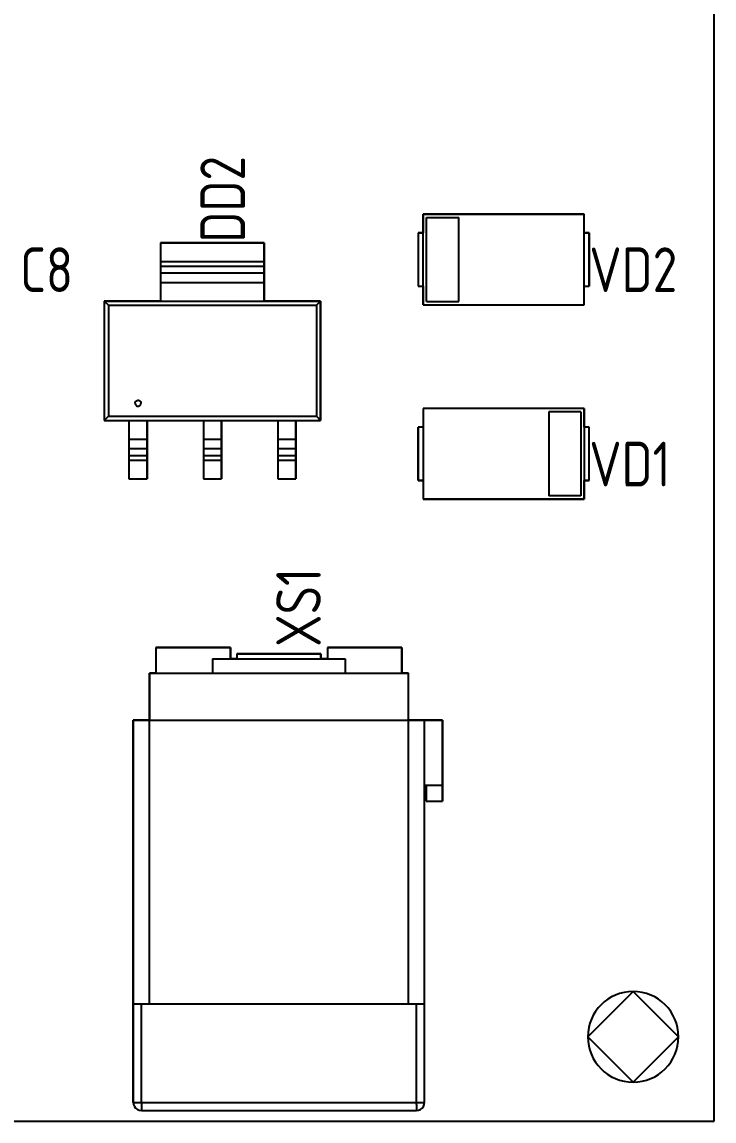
# Model space of a CAD drawing. Header units: inches. Extents: x 0 to 841, y -594 to 0.
# Drawn here: x 372.36 to 393.75, y -241.35 to -207.42 of the extents above; entities that cross this region are included whole.
import ezdxf

# ---------------------------------------------------------------- set-up
doc = ezdxf.new("R2010")
doc.units = ezdxf.units.IN
doc.header["$MEASUREMENT"] = 0
doc.styles.add('GOST type A0', font='gost.TTF', dxfattribs={"height": 2.116667})

msp = doc.modelspace()

# ---------------------------------------------------------------- linework, layer by layer
at = {"color": 7}
for p, q in [((393.746, -241.354), (393.746, -60.754)), ((389.729, -213.357), (384.763, -213.357)), ((384.763, -213.357), (384.763, -213.928)), ((384.763, -216.151), (384.763, -213.357)), ((384.763, -213.357), (389.729, -213.357)), ((389.729, -213.357), (384.763, -213.357)), ((384.763, -213.357), (384.763, -213.928)), ((384.763, -216.151), (384.763, -213.357)), ((384.763, -213.357), (389.729, -213.357)), ((389.729, -213.928), (389.729, -213.357)), ((389.729, -216.151), (389.729, -213.357)), ((389.729, -213.928), (389.729, -213.357)), ((389.729, -216.151), (389.729, -213.357)), ((384.862, -216.052), (384.862, -213.456)), ((384.862, -213.456), (385.856, -213.456)), ((384.862, -216.052), (384.862, -213.456)), ((384.862, -213.456), (385.856, -213.456)), ((385.856, -216.052), (385.856, -213.456)), ((385.856, -216.052), (385.856, -213.456)), ((384.763, -213.928), (384.604, -213.928)), ((384.604, -213.928), (384.604, -215.58)), ((384.604, -213.928), (384.604, -215.58)), ((384.604, -213.928), (384.763, -213.928)), ((384.763, -213.928), (384.604, -213.928)), ((384.604, -213.928), (384.604, -215.58)), ((384.604, -213.928), (384.604, -215.58)), ((384.604, -213.928), (384.763, -213.928)), ((389.888, -213.928), (389.729, -213.928)), ((389.729, -213.928), (389.888, -213.928)), ((389.888, -213.928), (389.729, -213.928)), ((389.729, -213.928), (389.888, -213.928)), ((389.888, -215.58), (389.888, -213.928)), ((389.888, -213.928), (389.888, -215.58)), ((389.888, -215.58), (389.888, -213.928)), ((389.888, -213.928), (389.888, -215.58)), ((379.846, -214.236), (376.646, -214.236)), ((376.646, -214.236), (376.646, -216.039)), ((376.646, -214.236), (376.646, -214.813)), ((376.646, -214.236), (379.846, -214.236)), ((379.846, -214.236), (376.646, -214.236)), ((376.646, -214.236), (376.646, -216.039)), ((376.646, -214.236), (376.646, -214.813)), ((376.646, -214.236), (379.846, -214.236)), ((379.846, -216.039), (379.846, -214.236)), ((379.846, -214.236), (379.846, -214.813)), ((379.846, -216.039), (379.846, -214.236)), ((379.846, -214.236), (379.846, -214.813)), ((376.646, -214.813), (376.646, -214.852)), ((376.646, -214.813), (379.846, -214.813)), ((376.646, -214.813), (376.646, -214.852)), ((376.646, -214.813), (379.846, -214.813)), ((376.646, -214.852), (376.646, -214.889)), ((376.646, -214.852), (376.646, -214.889)), ((376.646, -214.889), (376.646, -214.92)), ((376.646, -214.889), (376.646, -214.92)), ((376.646, -214.92), (376.646, -214.945)), ((376.646, -214.92), (376.646, -214.945)), ((376.646, -214.945), (376.646, -214.96)), ((376.646, -214.945), (376.646, -214.96)), ((376.646, -214.96), (376.646, -215.169)), ((376.646, -214.96), (379.846, -214.96)), ((376.646, -214.96), (376.646, -215.169)), ((376.646, -214.96), (379.846, -214.96)), ((379.846, -214.813), (379.846, -214.852)), ((379.846, -214.813), (379.846, -214.852)), ((379.846, -214.852), (379.846, -214.889)), ((379.846, -214.852), (379.846, -214.889)), ((379.846, -214.889), (379.846, -214.92)), ((379.846, -214.889), (379.846, -214.92)), ((379.846, -214.92), (379.846, -214.945)), ((379.846, -214.92), (379.846, -214.945)), ((379.846, -214.945), (379.846, -214.96)), ((379.846, -214.945), (379.846, -214.96)), ((379.846, -214.96), (379.846, -215.169)), ((379.846, -214.96), (379.846, -215.169)), ((376.646, -215.169), (376.646, -215.199)), ((376.646, -215.169), (379.846, -215.169)), ((376.646, -215.169), (376.646, -215.199)), ((376.646, -215.169), (379.846, -215.169)), ((376.646, -215.199), (376.646, -215.247)), ((376.646, -215.199), (376.646, -215.247)), ((376.646, -215.247), (376.646, -215.311)), ((376.646, -215.247), (376.646, -215.311)), ((376.646, -215.311), (376.646, -215.384)), ((376.646, -215.311), (376.646, -215.384)), ((376.646, -215.384), (376.646, -215.463)), ((376.646, -215.384), (376.646, -215.463)), ((376.646, -215.463), (376.646, -216.039)), ((376.646, -215.463), (379.846, -215.463)), ((376.646, -215.463), (376.646, -216.039)), ((376.646, -215.463), (379.846, -215.463)), ((379.846, -215.169), (379.846, -215.199)), ((379.846, -215.169), (379.846, -215.199)), ((379.846, -215.199), (379.846, -215.247)), ((379.846, -215.199), (379.846, -215.247)), ((379.846, -215.247), (379.846, -215.311)), ((379.846, -215.247), (379.846, -215.311)), ((379.846, -215.311), (379.846, -215.384)), ((379.846, -215.311), (379.846, -215.384)), ((379.846, -215.384), (379.846, -215.463)), ((379.846, -215.384), (379.846, -215.463)), ((379.846, -215.463), (379.846, -216.039)), ((379.846, -215.463), (379.846, -216.039)), ((384.604, -215.58), (384.763, -215.58)), ((384.604, -215.58), (384.763, -215.58)), ((384.604, -215.58), (384.763, -215.58)), ((384.604, -215.58), (384.763, -215.58)), ((384.763, -215.58), (384.763, -216.151)), ((384.763, -215.58), (384.763, -216.151)), ((389.729, -215.58), (389.888, -215.58)), ((389.729, -216.151), (389.729, -215.58)), ((389.729, -215.58), (389.888, -215.58)), ((389.729, -215.58), (389.888, -215.58)), ((389.729, -216.151), (389.729, -215.58)), ((389.729, -215.58), (389.888, -215.58)), ((376.646, -216.039), (374.906, -216.039)), ((374.906, -216.039), (374.906, -219.723)), ((374.906, -216.039), (374.906, -219.723)), ((374.906, -216.039), (375.033, -216.167)), ((374.906, -216.039), (381.586, -216.039)), ((376.646, -216.039), (374.906, -216.039)), ((374.906, -216.039), (374.906, -219.723)), ((374.906, -216.039), (374.906, -219.723)), ((374.906, -216.039), (375.033, -216.167)), ((374.906, -216.039), (381.586, -216.039)), ((381.586, -216.039), (379.846, -216.039)), ((381.586, -216.039), (379.846, -216.039)), ((381.459, -216.167), (381.586, -216.039)), ((381.459, -216.167), (381.586, -216.039)), ((381.586, -219.723), (381.586, -216.039)), ((381.586, -216.039), (381.586, -219.723)), ((381.586, -219.723), (381.586, -216.039)), ((381.586, -216.039), (381.586, -219.723)), ((384.862, -216.052), (385.856, -216.052)), ((384.862, -216.052), (385.856, -216.052)), ((375.033, -216.167), (375.033, -219.595)), ((375.033, -216.167), (381.459, -216.167)), ((375.033, -216.167), (375.033, -219.595)), ((375.033, -216.167), (381.459, -216.167)), ((381.459, -216.167), (381.459, -219.595)), ((381.459, -216.167), (381.459, -219.595)), ((384.763, -216.151), (389.729, -216.151)), ((384.763, -216.151), (389.729, -216.151)), ((384.763, -216.151), (389.729, -216.151)), ((384.763, -216.151), (389.729, -216.151)), ((375.855, -219.193), (375.858, -219.17)), ((375.855, -219.193), (375.858, -219.17)), ((375.855, -219.193), (375.858, -219.216)), ((375.855, -219.193), (375.858, -219.216)), ((375.858, -219.17), (375.866, -219.149)), ((375.858, -219.17), (375.866, -219.149)), ((375.866, -219.149), (375.88, -219.13)), ((375.866, -219.149), (375.88, -219.13)), ((375.88, -219.13), (375.898, -219.115)), ((375.88, -219.13), (375.898, -219.115)), ((375.898, -219.115), (375.919, -219.105)), ((375.898, -219.115), (375.919, -219.105)), ((375.919, -219.105), (375.941, -219.101)), ((375.919, -219.105), (375.941, -219.101)), ((375.941, -219.101), (375.964, -219.102)), ((375.941, -219.101), (375.964, -219.102)), ((375.964, -219.102), (375.986, -219.11)), ((375.964, -219.102), (375.986, -219.11)), ((375.986, -219.11), (376.006, -219.122)), ((375.986, -219.11), (376.006, -219.122)), ((376.006, -219.122), (376.022, -219.139)), ((376.006, -219.122), (376.022, -219.139)), ((376.022, -219.139), (376.033, -219.159)), ((376.022, -219.139), (376.033, -219.159)), ((376.033, -219.159), (376.038, -219.181)), ((376.033, -219.159), (376.038, -219.181)), ((376.038, -219.181), (376.038, -219.204)), ((376.038, -219.181), (376.038, -219.204)), ((375.858, -219.216), (375.866, -219.237)), ((375.858, -219.216), (375.866, -219.237)), ((375.866, -219.237), (375.88, -219.256)), ((375.866, -219.237), (375.88, -219.256)), ((375.88, -219.256), (375.898, -219.271)), ((375.88, -219.256), (375.898, -219.271)), ((375.898, -219.271), (375.919, -219.28)), ((375.898, -219.271), (375.919, -219.28)), ((375.919, -219.28), (375.941, -219.285)), ((375.919, -219.28), (375.941, -219.285)), ((375.941, -219.285), (375.964, -219.283)), ((375.941, -219.285), (375.964, -219.283)), ((375.964, -219.283), (375.986, -219.276)), ((375.964, -219.283), (375.986, -219.276)), ((375.986, -219.276), (376.006, -219.264)), ((375.986, -219.276), (376.006, -219.264)), ((376.006, -219.264), (376.022, -219.247)), ((376.006, -219.264), (376.022, -219.247)), ((376.022, -219.247), (376.033, -219.227)), ((376.022, -219.247), (376.033, -219.227)), ((376.033, -219.227), (376.038, -219.204)), ((376.033, -219.227), (376.038, -219.204)), ((389.729, -219.357), (384.763, -219.357)), ((384.763, -219.357), (384.763, -219.928)), ((384.763, -219.357), (384.763, -222.151)), ((389.729, -219.357), (384.763, -219.357)), ((389.729, -219.357), (384.763, -219.357)), ((384.763, -219.357), (384.763, -219.928)), ((384.763, -219.357), (384.763, -222.151)), ((389.729, -219.357), (384.763, -219.357)), ((388.636, -219.456), (388.636, -222.052)), ((389.63, -219.456), (388.636, -219.456)), ((388.636, -219.456), (388.636, -222.052)), ((389.63, -219.456), (388.636, -219.456)), ((389.63, -219.456), (389.63, -222.052)), ((389.63, -219.456), (389.63, -222.052)), ((389.729, -219.928), (389.729, -219.357)), ((389.729, -219.357), (389.729, -222.151)), ((389.729, -219.928), (389.729, -219.357)), ((389.729, -219.357), (389.729, -222.151)), ((374.906, -219.723), (375.033, -219.595)), ((374.906, -219.723), (375.033, -219.595)), ((374.906, -219.723), (375.668, -219.723)), ((374.906, -219.723), (381.586, -219.723)), ((374.906, -219.723), (375.668, -219.723)), ((374.906, -219.723), (381.586, -219.723)), ((375.033, -219.595), (381.459, -219.595)), ((375.033, -219.595), (381.459, -219.595)), ((375.668, -219.723), (375.668, -221.526)), ((375.668, -219.723), (375.668, -220.299)), ((375.668, -219.723), (375.668, -221.526)), ((375.668, -219.723), (375.668, -220.299)), ((376.227, -219.723), (377.967, -219.723)), ((376.227, -221.526), (376.227, -219.723)), ((376.227, -219.723), (376.227, -220.299)), ((376.227, -219.723), (377.967, -219.723)), ((376.227, -221.526), (376.227, -219.723)), ((376.227, -219.723), (376.227, -220.299)), ((377.967, -219.723), (377.967, -221.526)), ((377.967, -219.723), (377.967, -220.299)), ((377.967, -219.723), (377.967, -221.526)), ((377.967, -219.723), (377.967, -220.299)), ((378.525, -221.526), (378.525, -219.723)), ((378.525, -219.723), (380.265, -219.723)), ((378.525, -219.723), (378.525, -220.299)), ((378.525, -221.526), (378.525, -219.723)), ((378.525, -219.723), (380.265, -219.723)), ((378.525, -219.723), (378.525, -220.299)), ((380.265, -219.723), (380.265, -221.526)), ((380.265, -219.723), (380.265, -220.299)), ((380.265, -219.723), (380.265, -221.526)), ((380.265, -219.723), (380.265, -220.299)), ((380.824, -221.526), (380.824, -219.723)), ((380.824, -219.723), (381.586, -219.723)), ((380.824, -219.723), (380.824, -220.299)), ((380.824, -221.526), (380.824, -219.723)), ((380.824, -219.723), (381.586, -219.723)), ((380.824, -219.723), (380.824, -220.299)), ((381.459, -219.595), (381.586, -219.723)), ((381.459, -219.595), (381.586, -219.723)), ((384.763, -219.928), (384.604, -219.928)), ((384.604, -219.928), (384.604, -221.58)), ((384.604, -221.58), (384.604, -219.928)), ((384.763, -219.928), (384.604, -219.928)), ((384.763, -219.928), (384.604, -219.928)), ((384.604, -219.928), (384.604, -221.58)), ((384.604, -221.58), (384.604, -219.928)), ((384.763, -219.928), (384.604, -219.928)), ((389.888, -219.928), (389.729, -219.928)), ((389.888, -219.928), (389.729, -219.928)), ((389.888, -219.928), (389.729, -219.928)), ((389.888, -219.928), (389.729, -219.928)), ((389.888, -221.58), (389.888, -219.928)), ((389.888, -221.58), (389.888, -219.928)), ((389.888, -221.58), (389.888, -219.928)), ((389.888, -221.58), (389.888, -219.928)), ((375.668, -220.299), (375.668, -220.378)), ((375.668, -220.299), (376.227, -220.299)), ((375.668, -220.299), (375.668, -220.378)), ((375.668, -220.299), (376.227, -220.299)), ((375.668, -220.378), (375.668, -220.451)), ((375.668, -220.378), (375.668, -220.451)), ((375.668, -220.451), (375.668, -220.514)), ((375.668, -220.451), (375.668, -220.514)), ((375.668, -220.514), (375.668, -220.563)), ((375.668, -220.514), (375.668, -220.563)), ((376.227, -220.299), (376.227, -220.378)), ((376.227, -220.299), (376.227, -220.378)), ((376.227, -220.378), (376.227, -220.451)), ((376.227, -220.378), (376.227, -220.451)), ((376.227, -220.451), (376.227, -220.514)), ((376.227, -220.451), (376.227, -220.514)), ((376.227, -220.514), (376.227, -220.563)), ((376.227, -220.514), (376.227, -220.563)), ((377.967, -220.299), (377.967, -220.378)), ((377.967, -220.299), (378.525, -220.299)), ((377.967, -220.299), (377.967, -220.378)), ((377.967, -220.299), (378.525, -220.299)), ((377.967, -220.378), (377.967, -220.451)), ((377.967, -220.378), (377.967, -220.451)), ((377.967, -220.451), (377.967, -220.514)), ((377.967, -220.451), (377.967, -220.514)), ((377.967, -220.514), (377.967, -220.563)), ((377.967, -220.514), (377.967, -220.563)), ((378.525, -220.299), (378.525, -220.378)), ((378.525, -220.299), (378.525, -220.378)), ((378.525, -220.378), (378.525, -220.451)), ((378.525, -220.378), (378.525, -220.451)), ((378.525, -220.451), (378.525, -220.514)), ((378.525, -220.451), (378.525, -220.514)), ((378.525, -220.514), (378.525, -220.563)), ((378.525, -220.514), (378.525, -220.563)), ((380.265, -220.299), (380.265, -220.378)), ((380.265, -220.299), (380.824, -220.299)), ((380.265, -220.299), (380.265, -220.378)), ((380.265, -220.299), (380.824, -220.299)), ((380.265, -220.378), (380.265, -220.451)), ((380.265, -220.378), (380.265, -220.451)), ((380.265, -220.451), (380.265, -220.514)), ((380.265, -220.451), (380.265, -220.514)), ((380.265, -220.514), (380.265, -220.563)), ((380.265, -220.514), (380.265, -220.563)), ((380.824, -220.299), (380.824, -220.378)), ((380.824, -220.299), (380.824, -220.378)), ((380.824, -220.378), (380.824, -220.451)), ((380.824, -220.378), (380.824, -220.451)), ((380.824, -220.451), (380.824, -220.514)), ((380.824, -220.451), (380.824, -220.514)), ((380.824, -220.514), (380.824, -220.563)), ((380.824, -220.514), (380.824, -220.563)), ((375.668, -220.563), (375.668, -220.593)), ((375.668, -220.563), (375.668, -220.593)), ((375.668, -220.593), (375.668, -220.802)), ((375.668, -220.593), (376.227, -220.593)), ((375.668, -220.593), (375.668, -220.802)), ((375.668, -220.593), (376.227, -220.593)), ((375.668, -220.802), (375.668, -220.817)), ((375.668, -220.802), (376.227, -220.802)), ((375.668, -220.802), (375.668, -220.817)), ((375.668, -220.802), (376.227, -220.802)), ((375.668, -220.817), (375.668, -220.841)), ((375.668, -220.817), (375.668, -220.841)), ((375.668, -220.841), (375.668, -220.873)), ((375.668, -220.841), (375.668, -220.873)), ((375.668, -220.873), (375.668, -220.91)), ((375.668, -220.873), (375.668, -220.91)), ((376.227, -220.563), (376.227, -220.593)), ((376.227, -220.563), (376.227, -220.593)), ((376.227, -220.593), (376.227, -220.802)), ((376.227, -220.593), (376.227, -220.802)), ((376.227, -220.802), (376.227, -220.817)), ((376.227, -220.802), (376.227, -220.817)), ((376.227, -220.817), (376.227, -220.841)), ((376.227, -220.817), (376.227, -220.841)), ((376.227, -220.841), (376.227, -220.873)), ((376.227, -220.841), (376.227, -220.873)), ((376.227, -220.873), (376.227, -220.91)), ((376.227, -220.873), (376.227, -220.91)), ((377.967, -220.563), (377.967, -220.593)), ((377.967, -220.563), (377.967, -220.593)), ((377.967, -220.593), (377.967, -220.802)), ((377.967, -220.593), (378.525, -220.593)), ((377.967, -220.593), (377.967, -220.802)), ((377.967, -220.593), (378.525, -220.593)), ((377.967, -220.802), (377.967, -220.817)), ((377.967, -220.802), (378.525, -220.802)), ((377.967, -220.802), (377.967, -220.817)), ((377.967, -220.802), (378.525, -220.802)), ((377.967, -220.817), (377.967, -220.841)), ((377.967, -220.817), (377.967, -220.841)), ((377.967, -220.841), (377.967, -220.873)), ((377.967, -220.841), (377.967, -220.873)), ((377.967, -220.873), (377.967, -220.91)), ((377.967, -220.873), (377.967, -220.91)), ((378.525, -220.563), (378.525, -220.593)), ((378.525, -220.563), (378.525, -220.593)), ((378.525, -220.593), (378.525, -220.802)), ((378.525, -220.593), (378.525, -220.802)), ((378.525, -220.802), (378.525, -220.817)), ((378.525, -220.802), (378.525, -220.817)), ((378.525, -220.817), (378.525, -220.841)), ((378.525, -220.817), (378.525, -220.841)), ((378.525, -220.841), (378.525, -220.873)), ((378.525, -220.841), (378.525, -220.873)), ((378.525, -220.873), (378.525, -220.91)), ((378.525, -220.873), (378.525, -220.91)), ((380.265, -220.563), (380.265, -220.593)), ((380.265, -220.563), (380.265, -220.593)), ((380.265, -220.593), (380.265, -220.802)), ((380.265, -220.593), (380.824, -220.593)), ((380.265, -220.593), (380.265, -220.802)), ((380.265, -220.593), (380.824, -220.593)), ((380.265, -220.802), (380.265, -220.817)), ((380.265, -220.802), (380.824, -220.802)), ((380.265, -220.802), (380.265, -220.817)), ((380.265, -220.802), (380.824, -220.802)), ((380.265, -220.817), (380.265, -220.841)), ((380.265, -220.817), (380.265, -220.841)), ((380.265, -220.841), (380.265, -220.873)), ((380.265, -220.841), (380.265, -220.873)), ((380.265, -220.873), (380.265, -220.91)), ((380.265, -220.873), (380.265, -220.91)), ((380.824, -220.563), (380.824, -220.593)), ((380.824, -220.563), (380.824, -220.593)), ((380.824, -220.593), (380.824, -220.802)), ((380.824, -220.593), (380.824, -220.802)), ((380.824, -220.802), (380.824, -220.817)), ((380.824, -220.802), (380.824, -220.817)), ((380.824, -220.817), (380.824, -220.841)), ((380.824, -220.817), (380.824, -220.841)), ((380.824, -220.841), (380.824, -220.873)), ((380.824, -220.841), (380.824, -220.873)), ((380.824, -220.873), (380.824, -220.91)), ((380.824, -220.873), (380.824, -220.91)), ((375.668, -220.91), (375.668, -220.949)), ((375.668, -220.91), (375.668, -220.949)), ((375.668, -220.949), (375.668, -221.526)), ((375.668, -220.949), (376.227, -220.949)), ((375.668, -220.949), (375.668, -221.526)), ((375.668, -220.949), (376.227, -220.949)), ((376.227, -220.91), (376.227, -220.949)), ((376.227, -220.91), (376.227, -220.949)), ((376.227, -220.949), (376.227, -221.526)), ((376.227, -220.949), (376.227, -221.526)), ((377.967, -220.91), (377.967, -220.949)), ((377.967, -220.91), (377.967, -220.949)), ((377.967, -220.949), (377.967, -221.526)), ((377.967, -220.949), (378.525, -220.949)), ((377.967, -220.949), (377.967, -221.526)), ((377.967, -220.949), (378.525, -220.949)), ((378.525, -220.91), (378.525, -220.949)), ((378.525, -220.91), (378.525, -220.949)), ((378.525, -220.949), (378.525, -221.526)), ((378.525, -220.949), (378.525, -221.526)), ((380.265, -220.91), (380.265, -220.949)), ((380.265, -220.91), (380.265, -220.949)), ((380.265, -220.949), (380.265, -221.526)), ((380.265, -220.949), (380.824, -220.949)), ((380.265, -220.949), (380.265, -221.526)), ((380.265, -220.949), (380.824, -220.949)), ((380.824, -220.91), (380.824, -220.949)), ((380.824, -220.91), (380.824, -220.949)), ((380.824, -220.949), (380.824, -221.526)), ((380.824, -220.949), (380.824, -221.526)), ((375.668, -221.526), (376.227, -221.526)), ((375.668, -221.526), (376.227, -221.526)), ((375.668, -221.526), (376.227, -221.526)), ((375.668, -221.526), (376.227, -221.526)), ((377.967, -221.526), (378.525, -221.526)), ((377.967, -221.526), (378.525, -221.526)), ((377.967, -221.526), (378.525, -221.526)), ((377.967, -221.526), (378.525, -221.526)), ((380.265, -221.526), (380.824, -221.526)), ((380.265, -221.526), (380.824, -221.526)), ((380.265, -221.526), (380.824, -221.526)), ((380.265, -221.526), (380.824, -221.526)), ((384.604, -221.58), (384.763, -221.58)), ((384.763, -221.58), (384.604, -221.58)), ((384.604, -221.58), (384.763, -221.58)), ((384.763, -221.58), (384.604, -221.58)), ((384.763, -221.58), (384.763, -222.151)), ((384.763, -221.58), (384.763, -222.151)), ((389.729, -222.151), (389.729, -221.58)), ((389.729, -221.58), (389.888, -221.58)), ((389.888, -221.58), (389.729, -221.58)), ((389.729, -222.151), (389.729, -221.58)), ((389.729, -221.58), (389.888, -221.58)), ((389.888, -221.58), (389.729, -221.58)), ((384.763, -222.151), (389.729, -222.151)), ((389.729, -222.151), (384.763, -222.151)), ((384.763, -222.151), (389.729, -222.151)), ((389.729, -222.151), (384.763, -222.151)), ((389.63, -222.052), (388.636, -222.052)), ((389.63, -222.052), (388.636, -222.052)), ((378.801, -226.731), (376.501, -226.731)), ((376.501, -226.731), (376.501, -227.531)), ((376.501, -226.731), (378.801, -226.731)), ((376.501, -226.731), (376.501, -227.531)), ((378.801, -226.731), (376.501, -226.731)), ((376.501, -226.731), (376.501, -227.531)), ((376.501, -226.731), (378.801, -226.731)), ((376.501, -226.731), (376.501, -227.531)), ((378.801, -227.081), (378.801, -226.731)), ((378.801, -226.731), (378.801, -227.081)), ((378.801, -227.081), (378.801, -226.731)), ((378.801, -226.731), (378.801, -227.081)), ((381.601, -226.931), (379.001, -226.931)), ((379.001, -226.931), (379.001, -227.081)), ((379.001, -226.931), (379.001, -227.081)), ((379.001, -226.931), (379.045, -226.931)), ((381.601, -226.931), (379.001, -226.931)), ((379.001, -226.931), (379.001, -227.081)), ((379.001, -226.931), (379.001, -227.081)), ((379.001, -226.931), (379.045, -226.931)), ((379.045, -226.931), (379.175, -226.931)), ((379.045, -226.931), (379.175, -226.931)), ((379.175, -226.931), (379.382, -226.931)), ((379.175, -226.931), (379.382, -226.931)), ((379.382, -226.931), (379.651, -226.931)), ((379.382, -226.931), (379.651, -226.931)), ((379.651, -226.931), (379.964, -226.931)), ((379.651, -226.931), (379.964, -226.931)), ((379.964, -226.931), (380.301, -226.931)), ((379.964, -226.931), (380.301, -226.931)), ((380.301, -226.931), (380.637, -226.931)), ((380.301, -226.931), (380.637, -226.931)), ((380.637, -226.931), (380.951, -226.931)), ((380.637, -226.931), (380.951, -226.931)), ((380.951, -226.931), (381.22, -226.931)), ((380.951, -226.931), (381.22, -226.931)), ((381.22, -226.931), (381.427, -226.931)), ((381.22, -226.931), (381.427, -226.931)), ((381.427, -226.931), (381.557, -226.931)), ((381.427, -226.931), (381.557, -226.931)), ((381.557, -226.931), (381.601, -226.931)), ((381.557, -226.931), (381.601, -226.931)), ((381.601, -227.081), (381.601, -226.931)), ((381.601, -226.931), (381.601, -227.081)), ((381.601, -227.081), (381.601, -226.931)), ((381.601, -226.931), (381.601, -227.081)), ((384.101, -226.731), (381.801, -226.731)), ((381.801, -226.731), (381.801, -227.081)), ((381.801, -226.731), (384.101, -226.731)), ((381.801, -226.731), (381.801, -227.081)), ((384.101, -226.731), (381.801, -226.731)), ((381.801, -226.731), (381.801, -227.081)), ((381.801, -226.731), (384.101, -226.731)), ((381.801, -226.731), (381.801, -227.081)), ((384.101, -227.531), (384.101, -226.731)), ((384.101, -226.731), (384.101, -227.531)), ((384.101, -227.531), (384.101, -226.731)), ((384.101, -226.731), (384.101, -227.531)), ((378.251, -227.081), (378.251, -227.531)), ((378.251, -227.081), (378.321, -227.081)), ((378.251, -227.081), (378.251, -227.531)), ((378.251, -227.081), (378.321, -227.081)), ((378.321, -227.081), (378.526, -227.081)), ((378.321, -227.081), (378.526, -227.081)), ((378.526, -227.081), (378.851, -227.081)), ((378.526, -227.081), (378.851, -227.081)), ((379.001, -227.081), (378.801, -227.081)), ((379.001, -227.081), (378.801, -227.081)), ((378.851, -227.081), (379.276, -227.081)), ((378.851, -227.081), (379.276, -227.081)), ((379.276, -227.081), (379.77, -227.081)), ((379.276, -227.081), (379.77, -227.081)), ((379.77, -227.081), (380.301, -227.081)), ((379.77, -227.081), (380.301, -227.081)), ((380.301, -227.081), (380.832, -227.081)), ((380.301, -227.081), (380.832, -227.081)), ((380.832, -227.081), (381.326, -227.081)), ((380.832, -227.081), (381.326, -227.081)), ((381.326, -227.081), (381.751, -227.081)), ((381.326, -227.081), (381.751, -227.081)), ((381.801, -227.081), (381.601, -227.081)), ((381.801, -227.081), (381.601, -227.081)), ((381.751, -227.081), (382.076, -227.081)), ((381.751, -227.081), (382.076, -227.081)), ((382.076, -227.081), (382.281, -227.081)), ((382.076, -227.081), (382.281, -227.081)), ((382.281, -227.081), (382.351, -227.081)), ((382.281, -227.081), (382.351, -227.081)), ((382.351, -227.081), (382.351, -227.531)), ((382.351, -227.081), (382.351, -227.531)), ((376.501, -227.531), (376.301, -227.531)), ((376.301, -227.531), (376.301, -228.981)), ((376.301, -228.981), (376.301, -227.531)), ((376.301, -227.531), (376.335, -227.531)), ((376.501, -227.531), (376.301, -227.531)), ((376.301, -227.531), (376.301, -228.981)), ((376.301, -228.981), (376.301, -227.531)), ((376.301, -227.531), (376.335, -227.531)), ((376.335, -227.531), (376.437, -227.531)), ((376.335, -227.531), (376.437, -227.531)), ((376.437, -227.531), (376.605, -227.531)), ((376.437, -227.531), (376.605, -227.531)), ((376.605, -227.531), (376.837, -227.531)), ((376.605, -227.531), (378.251, -227.531)), ((376.605, -227.531), (376.837, -227.531)), ((376.605, -227.531), (378.251, -227.531)), ((376.837, -227.531), (377.128, -227.531)), ((376.837, -227.531), (377.128, -227.531)), ((377.128, -227.531), (377.473, -227.531)), ((377.128, -227.531), (377.473, -227.531)), ((377.473, -227.531), (377.866, -227.531)), ((377.473, -227.531), (377.866, -227.531)), ((377.866, -227.531), (378.301, -227.531)), ((377.866, -227.531), (378.301, -227.531)), ((378.301, -227.531), (378.77, -227.531)), ((378.301, -227.531), (378.77, -227.531)), ((378.77, -227.531), (379.266, -227.531)), ((378.77, -227.531), (379.266, -227.531)), ((379.266, -227.531), (379.779, -227.531)), ((379.266, -227.531), (379.779, -227.531)), ((379.779, -227.531), (380.301, -227.531)), ((379.779, -227.531), (380.301, -227.531)), ((380.301, -227.531), (380.823, -227.531)), ((380.301, -227.531), (380.823, -227.531)), ((380.823, -227.531), (381.336, -227.531)), ((380.823, -227.531), (381.336, -227.531)), ((381.336, -227.531), (381.832, -227.531)), ((381.336, -227.531), (381.832, -227.531)), ((381.832, -227.531), (382.301, -227.531)), ((381.832, -227.531), (382.301, -227.531)), ((382.301, -227.531), (382.736, -227.531)), ((382.301, -227.531), (382.736, -227.531)), ((382.351, -227.531), (383.996, -227.531)), ((382.351, -227.531), (383.996, -227.531)), ((382.736, -227.531), (383.129, -227.531)), ((382.736, -227.531), (383.129, -227.531)), ((383.129, -227.531), (383.474, -227.531)), ((383.129, -227.531), (383.474, -227.531)), ((383.474, -227.531), (383.765, -227.531)), ((383.474, -227.531), (383.765, -227.531)), ((383.765, -227.531), (383.996, -227.531)), ((383.765, -227.531), (383.996, -227.531)), ((383.996, -227.531), (384.165, -227.531)), ((383.996, -227.531), (384.165, -227.531)), ((384.301, -227.531), (384.101, -227.531)), ((384.301, -227.531), (384.101, -227.531)), ((384.165, -227.531), (384.267, -227.531)), ((384.165, -227.531), (384.267, -227.531)), ((384.267, -227.531), (384.301, -227.531)), ((384.267, -227.531), (384.301, -227.531)), ((384.301, -228.981), (384.301, -227.531)), ((384.301, -228.981), (384.301, -227.531)), ((384.301, -228.981), (384.301, -227.531)), ((384.301, -228.981), (384.301, -227.531)), ((375.801, -228.981), (375.801, -237.731)), ((376.301, -228.981), (375.801, -228.981)), ((375.801, -237.731), (375.801, -228.981)), ((375.801, -228.981), (376.301, -228.981)), ((375.801, -228.981), (375.801, -237.731)), ((376.301, -228.981), (375.801, -228.981)), ((375.801, -237.731), (375.801, -228.981)), ((375.801, -228.981), (376.301, -228.981)), ((376.301, -228.981), (376.335, -228.981)), ((376.301, -237.731), (376.301, -228.981)), ((376.301, -228.981), (376.335, -228.981)), ((376.301, -228.981), (376.335, -228.981)), ((376.301, -237.731), (376.301, -228.981)), ((376.301, -228.981), (376.335, -228.981)), ((376.335, -228.981), (376.437, -228.981)), ((376.335, -228.981), (376.437, -228.981)), ((376.335, -228.981), (376.437, -228.981)), ((376.335, -228.981), (376.437, -228.981)), ((376.437, -228.981), (376.605, -228.981)), ((376.437, -228.981), (376.605, -228.981)), ((376.437, -228.981), (376.605, -228.981)), ((376.437, -228.981), (376.605, -228.981)), ((376.605, -228.981), (376.837, -228.981)), ((376.605, -228.981), (376.837, -228.981)), ((376.605, -228.981), (376.837, -228.981)), ((376.605, -228.981), (376.837, -228.981)), ((376.837, -228.981), (377.128, -228.981)), ((376.837, -228.981), (377.128, -228.981)), ((376.837, -228.981), (377.128, -228.981)), ((376.837, -228.981), (377.128, -228.981)), ((377.128, -228.981), (377.473, -228.981)), ((377.128, -228.981), (377.473, -228.981)), ((377.128, -228.981), (377.473, -228.981)), ((377.128, -228.981), (377.473, -228.981)), ((377.473, -228.981), (377.866, -228.981)), ((377.473, -228.981), (377.866, -228.981)), ((377.473, -228.981), (377.866, -228.981)), ((377.473, -228.981), (377.866, -228.981)), ((377.866, -228.981), (378.301, -228.981)), ((377.866, -228.981), (378.301, -228.981)), ((377.866, -228.981), (378.301, -228.981)), ((377.866, -228.981), (378.301, -228.981)), ((378.301, -228.981), (378.77, -228.981)), ((378.301, -228.981), (378.77, -228.981)), ((378.301, -228.981), (378.77, -228.981)), ((378.301, -228.981), (378.77, -228.981)), ((378.77, -228.981), (379.266, -228.981)), ((378.77, -228.981), (379.266, -228.981)), ((378.77, -228.981), (379.266, -228.981)), ((378.77, -228.981), (379.266, -228.981)), ((379.266, -228.981), (381.336, -228.981)), ((379.266, -228.981), (379.779, -228.981)), ((379.266, -228.981), (379.779, -228.981)), ((379.266, -228.981), (381.336, -228.981)), ((379.266, -228.981), (379.779, -228.981)), ((379.266, -228.981), (379.779, -228.981)), ((379.779, -228.981), (380.301, -228.981)), ((379.779, -228.981), (380.301, -228.981)), ((379.779, -228.981), (380.301, -228.981)), ((379.779, -228.981), (380.301, -228.981)), ((380.301, -228.981), (380.823, -228.981)), ((380.301, -228.981), (380.823, -228.981)), ((380.301, -228.981), (380.823, -228.981)), ((380.301, -228.981), (380.823, -228.981)), ((380.823, -228.981), (381.336, -228.981)), ((380.823, -228.981), (381.336, -228.981)), ((380.823, -228.981), (381.336, -228.981)), ((380.823, -228.981), (381.336, -228.981)), ((381.336, -228.981), (381.832, -228.981)), ((381.336, -228.981), (381.832, -228.981)), ((381.336, -228.981), (381.832, -228.981)), ((381.336, -228.981), (381.832, -228.981)), ((381.832, -228.981), (382.301, -228.981)), ((381.832, -228.981), (382.301, -228.981)), ((381.832, -228.981), (382.301, -228.981)), ((381.832, -228.981), (382.301, -228.981)), ((382.301, -228.981), (382.736, -228.981)), ((382.301, -228.981), (382.736, -228.981)), ((382.301, -228.981), (382.736, -228.981)), ((382.301, -228.981), (382.736, -228.981)), ((382.736, -228.981), (383.129, -228.981)), ((382.736, -228.981), (383.129, -228.981)), ((382.736, -228.981), (383.129, -228.981)), ((382.736, -228.981), (383.129, -228.981)), ((383.129, -228.981), (383.474, -228.981)), ((383.129, -228.981), (383.474, -228.981)), ((383.129, -228.981), (383.474, -228.981)), ((383.129, -228.981), (383.474, -228.981)), ((383.474, -228.981), (383.765, -228.981)), ((383.474, -228.981), (383.765, -228.981)), ((383.474, -228.981), (383.765, -228.981)), ((383.474, -228.981), (383.765, -228.981)), ((383.765, -228.981), (383.996, -228.981)), ((383.765, -228.981), (383.996, -228.981)), ((383.765, -228.981), (383.996, -228.981)), ((383.765, -228.981), (383.996, -228.981)), ((383.996, -228.981), (384.165, -228.981)), ((383.996, -228.981), (384.165, -228.981)), ((383.996, -228.981), (384.165, -228.981)), ((383.996, -228.981), (384.165, -228.981)), ((384.165, -228.981), (384.267, -228.981)), ((384.165, -228.981), (384.267, -228.981)), ((384.165, -228.981), (384.267, -228.981)), ((384.165, -228.981), (384.267, -228.981)), ((384.267, -228.981), (384.301, -228.981)), ((384.267, -228.981), (384.301, -228.981)), ((384.267, -228.981), (384.301, -228.981)), ((384.267, -228.981), (384.301, -228.981)), ((384.801, -228.981), (384.301, -228.981)), ((384.301, -237.731), (384.301, -228.981)), ((384.301, -228.981), (384.801, -228.981)), ((384.801, -228.981), (384.301, -228.981)), ((384.301, -237.731), (384.301, -228.981)), ((384.301, -228.981), (384.801, -228.981)), ((385.351, -228.981), (384.801, -228.981)), ((384.801, -237.731), (384.801, -228.981)), ((384.801, -228.981), (384.943, -228.981)), ((385.351, -228.981), (384.801, -228.981)), ((384.801, -237.731), (384.801, -228.981)), ((384.801, -228.981), (384.943, -228.981)), ((384.943, -228.981), (385.076, -228.981)), ((384.943, -228.981), (385.076, -228.981)), ((385.076, -228.981), (385.19, -228.981)), ((385.076, -228.981), (385.19, -228.981)), ((385.19, -228.981), (385.277, -228.981)), ((385.19, -228.981), (385.277, -228.981)), ((385.277, -228.981), (385.332, -228.981)), ((385.277, -228.981), (385.332, -228.981)), ((385.332, -228.981), (385.351, -228.981)), ((385.332, -228.981), (385.351, -228.981)), ((385.351, -230.981), (385.351, -228.981)), ((385.351, -228.981), (385.351, -230.981)), ((385.351, -230.981), (385.351, -228.981)), ((385.351, -228.981), (385.351, -230.981)), ((384.801, -237.731), (384.801, -230.981)), ((384.801, -230.981), (384.851, -230.981)), ((384.801, -230.981), (384.943, -230.981)), ((384.801, -237.731), (384.801, -230.981)), ((384.801, -230.981), (384.851, -230.981)), ((384.801, -230.981), (384.943, -230.981)), ((384.851, -230.981), (384.851, -231.481)), ((384.851, -230.981), (384.851, -231.481)), ((384.851, -230.981), (384.851, -231.481)), ((384.851, -230.981), (384.851, -231.481)), ((384.943, -230.981), (385.076, -230.981)), ((384.943, -230.981), (385.332, -230.981)), ((384.943, -230.981), (385.076, -230.981)), ((384.943, -230.981), (385.332, -230.981)), ((385.076, -230.981), (385.19, -230.981)), ((385.076, -230.981), (385.19, -230.981)), ((385.19, -230.981), (385.277, -230.981)), ((385.19, -230.981), (385.277, -230.981)), ((385.277, -230.981), (385.332, -230.981)), ((385.277, -230.981), (385.332, -230.981)), ((385.332, -230.981), (385.351, -230.981)), ((385.332, -230.981), (385.351, -230.981)), ((385.351, -231.481), (385.351, -230.981)), ((385.351, -230.981), (385.351, -231.481)), ((385.351, -231.481), (385.351, -230.981)), ((385.351, -230.981), (385.351, -231.481)), ((384.851, -231.481), (385.351, -231.481)), ((384.851, -231.481), (385.351, -231.481)), ((384.851, -231.481), (385.351, -231.481)), ((384.851, -231.481), (385.351, -231.481)), ((391.246, -237.354), (389.846, -238.754)), ((392.646, -238.754), (391.246, -237.354)), ((375.801, -237.731), (375.801, -240.781)), ((375.801, -237.731), (375.809, -237.731)), ((375.801, -240.781), (375.801, -237.731)), ((375.801, -237.731), (375.801, -240.781)), ((375.801, -237.731), (375.809, -237.731)), ((375.801, -240.781), (375.801, -237.731)), ((375.809, -237.731), (375.834, -237.731)), ((375.809, -237.731), (376.051, -237.731)), ((375.809, -237.731), (375.834, -237.731)), ((375.809, -237.731), (376.051, -237.731)), ((375.834, -237.731), (375.874, -237.731)), ((375.834, -237.731), (375.874, -237.731)), ((375.874, -237.731), (375.926, -237.731)), ((375.874, -237.731), (375.926, -237.731)), ((375.926, -237.731), (375.986, -237.731)), ((375.926, -237.731), (375.986, -237.731)), ((375.986, -237.731), (376.051, -237.731)), ((375.986, -237.731), (376.051, -237.731)), ((376.051, -237.731), (384.551, -237.731)), ((376.051, -240.781), (376.051, -237.731)), ((376.051, -237.731), (384.551, -237.731)), ((376.051, -240.781), (376.051, -237.731)), ((384.551, -237.731), (384.616, -237.731)), ((384.551, -237.731), (384.792, -237.731)), ((384.551, -240.781), (384.551, -237.731)), ((384.551, -237.731), (384.616, -237.731)), ((384.551, -237.731), (384.792, -237.731)), ((384.551, -240.781), (384.551, -237.731)), ((384.616, -237.731), (384.676, -237.731)), ((384.616, -237.731), (384.676, -237.731)), ((384.676, -237.731), (384.728, -237.731)), ((384.676, -237.731), (384.728, -237.731)), ((384.728, -237.731), (384.767, -237.731)), ((384.728, -237.731), (384.767, -237.731)), ((384.767, -237.731), (384.792, -237.731)), ((384.767, -237.731), (384.792, -237.731)), ((384.792, -237.731), (384.801, -237.731)), ((384.792, -237.731), (384.801, -237.731)), ((384.801, -240.781), (384.801, -237.731)), ((384.801, -240.781), (384.801, -237.731)), ((384.801, -240.781), (384.801, -237.731)), ((384.801, -240.781), (384.801, -237.731)), ((389.846, -238.754), (391.246, -240.154)), ((391.246, -240.154), (392.646, -238.754)), ((375.801, -240.781), (375.809, -240.846)), ((375.801, -240.781), (375.809, -240.846)), ((375.801, -240.781), (375.809, -240.781)), ((375.801, -240.781), (375.809, -240.846)), ((375.801, -240.781), (375.809, -240.846)), ((375.801, -240.781), (375.809, -240.781)), ((375.809, -240.781), (375.834, -240.781)), ((375.809, -240.781), (375.834, -240.781)), ((375.809, -240.846), (375.834, -240.906)), ((375.809, -240.846), (375.834, -240.906)), ((375.809, -240.846), (375.834, -240.906)), ((375.809, -240.846), (375.834, -240.906)), ((375.834, -240.781), (375.874, -240.781)), ((375.834, -240.781), (375.874, -240.781)), ((375.834, -240.906), (375.874, -240.958)), ((375.834, -240.906), (375.874, -240.958)), ((375.834, -240.906), (375.874, -240.958)), ((375.834, -240.906), (375.874, -240.958)), ((375.874, -240.781), (375.926, -240.781)), ((375.874, -240.781), (375.926, -240.781)), ((375.926, -240.781), (375.986, -240.781)), ((375.926, -240.781), (375.986, -240.781)), ((375.986, -240.781), (376.051, -240.781)), ((375.986, -240.781), (376.051, -240.781)), ((376.051, -240.781), (376.051, -240.846)), ((376.051, -240.781), (384.551, -240.781)), ((376.051, -240.781), (376.051, -240.846)), ((376.051, -240.781), (384.551, -240.781)), ((376.051, -240.846), (376.051, -240.906)), ((376.051, -240.846), (376.051, -240.906)), ((376.051, -240.906), (376.051, -240.958)), ((376.051, -240.906), (376.051, -240.958)), ((384.551, -240.781), (384.616, -240.781)), ((384.551, -240.846), (384.551, -240.781)), ((384.551, -240.781), (384.616, -240.781)), ((384.551, -240.846), (384.551, -240.781)), ((384.551, -240.846), (384.551, -240.906)), ((384.551, -240.846), (384.551, -240.906)), ((384.551, -240.906), (384.551, -240.958)), ((384.551, -240.906), (384.551, -240.958)), ((384.616, -240.781), (384.676, -240.781)), ((384.616, -240.781), (384.676, -240.781)), ((384.676, -240.781), (384.728, -240.781)), ((384.676, -240.781), (384.728, -240.781)), ((384.728, -240.781), (384.767, -240.781)), ((384.728, -240.781), (384.767, -240.781)), ((384.728, -240.958), (384.767, -240.906)), ((384.728, -240.958), (384.767, -240.906)), ((384.728, -240.958), (384.767, -240.906)), ((384.728, -240.958), (384.767, -240.906)), ((384.767, -240.781), (384.792, -240.781)), ((384.767, -240.781), (384.792, -240.781)), ((384.767, -240.906), (384.792, -240.846)), ((384.767, -240.906), (384.792, -240.846)), ((384.767, -240.906), (384.792, -240.846)), ((384.767, -240.906), (384.792, -240.846)), ((384.792, -240.846), (384.801, -240.781)), ((384.792, -240.846), (384.801, -240.781)), ((384.792, -240.781), (384.801, -240.781)), ((384.792, -240.846), (384.801, -240.781)), ((384.792, -240.846), (384.801, -240.781)), ((384.792, -240.781), (384.801, -240.781)), ((375.874, -240.958), (375.926, -240.998)), ((375.874, -240.958), (375.926, -240.998)), ((375.874, -240.958), (375.926, -240.998)), ((375.874, -240.958), (375.926, -240.998)), ((375.926, -240.998), (375.986, -241.023)), ((375.926, -240.998), (375.986, -241.023)), ((375.926, -240.998), (375.986, -241.023)), ((375.926, -240.998), (375.986, -241.023)), ((375.986, -241.023), (376.051, -241.031)), ((375.986, -241.023), (376.051, -241.031)), ((375.986, -241.023), (376.051, -241.031)), ((375.986, -241.023), (376.051, -241.031)), ((376.051, -240.958), (376.051, -240.998)), ((376.051, -240.958), (376.051, -240.998)), ((376.051, -240.998), (376.051, -241.023)), ((376.051, -240.998), (376.051, -241.023)), ((376.051, -241.031), (376.051, -241.023)), ((376.051, -241.031), (376.051, -241.023)), ((376.051, -241.031), (384.551, -241.031)), ((376.051, -241.031), (384.551, -241.031)), ((376.051, -241.031), (384.551, -241.031)), ((376.051, -241.031), (384.551, -241.031)), ((384.551, -240.958), (384.551, -240.998)), ((384.551, -240.958), (384.551, -240.998)), ((384.551, -240.998), (384.551, -241.023)), ((384.551, -240.998), (384.551, -241.023)), ((384.551, -241.031), (384.616, -241.023)), ((384.551, -241.031), (384.616, -241.023)), ((384.551, -241.023), (384.551, -241.031)), ((384.551, -241.031), (384.616, -241.023)), ((384.551, -241.031), (384.616, -241.023)), ((384.551, -241.023), (384.551, -241.031)), ((384.616, -241.023), (384.676, -240.998)), ((384.616, -241.023), (384.676, -240.998)), ((384.616, -241.023), (384.676, -240.998)), ((384.616, -241.023), (384.676, -240.998)), ((384.676, -240.998), (384.728, -240.958)), ((384.676, -240.998), (384.728, -240.958)), ((384.676, -240.998), (384.728, -240.958)), ((384.676, -240.998), (384.728, -240.958)), ((272.646, -241.354), (393.746, -241.354))]:
    msp.add_line(p, q, dxfattribs=at)
for start, end in [(90, 180), (0, 90), (180, 270), (270, 0)]:
    msp.add_arc((391.246, -238.754), 1.4, start, end, dxfattribs=at)

# ---------------------------------------------------------------- texts
at = {"color": 7, "style": 'GOST type A0'}
for s, p in [('DD2', (379.253, -214.233)), ('XS1', (381.595, -226.716))]:
    msp.add_text(s, height=1.3796, rotation=90, dxfattribs=at).set_placement(p)
for s, p in [('C8', (372.303, -215.761)), ('VD2', (389.891, -215.761)), ('VD1', (389.89, -221.761))]:
    msp.add_text(s, height=1.3796, dxfattribs=at).set_placement(p)

doc.saveas('drawing.dxf')
